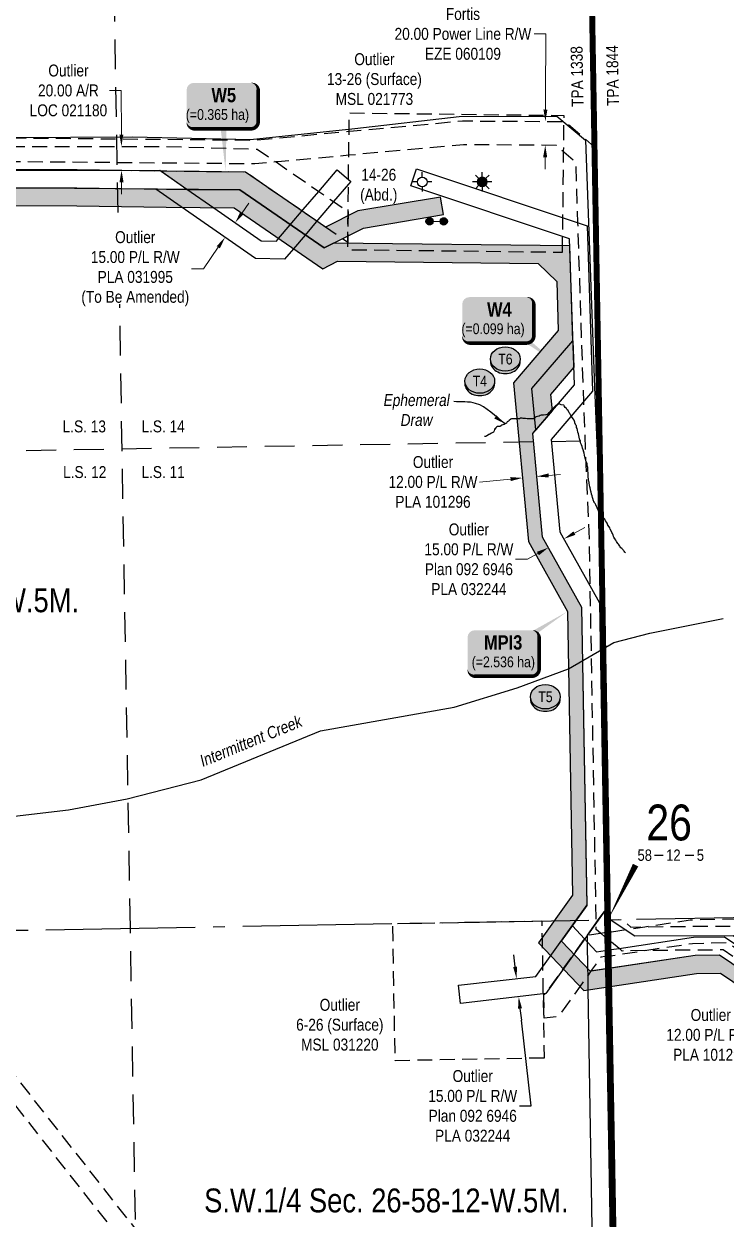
# Model space of a CAD drawing. Extents: x 585085 to 587865, y 5988184 to 5990821.
# Drawn here: x 586347 to 586936, y 5988872 to 5989874 of the extents above; entities that cross this region are included whole.
import ezdxf
from ezdxf.enums import TextEntityAlignment as Align

# ---------------------------------------------------------------- set-up
doc = ezdxf.new("R2010")
doc.units = 0
doc.header["$LTSCALE"] = 5
doc.header["$PDSIZE"] = 0.5
for name, pattern in [('CENTERLINEX3', [5, 2.5, -1, 0.5, -1]), ('foc-ACCESSROAD', [3.75, 2.5, -1.25]), ('foc-FLOWLINE', [3.75, 2.5, -1.25]), ('foc-LSD', [8, 5, -3]), ('foc-QUARTERLINE', [33, 25, -3, 2, -3]), ('foc-TOPO-ephemeral', [6.25, 3.125, -0.625, 0.625, -0.625, 0.625, -0.625])]:
    doc.linetypes.add(name, pattern=pattern)
doc.layers.get('Defpoints').update_dxf_attribs({"color": 9})
for name, color, linetype in [('10', 1, 'Continuous'), ('9', 3, 'Continuous'), ('AS-POWER', 104, 'foc-POWER'), ('AS-SYMBOL', 7, 'Continuous'), ('C-AR', 13, 'foc-ACCESSROAD'), ('C-RW', 13, 'Continuous'), ('C-SYMBOL', 7, 'Continuous'), ('C-WS', 13, 'foc-ACCESSROAD'), ('C-WS-S', 8, 'Continuous'), ('F-AR', 190, 'foc-ACCESSROAD'), ('F-EZE', 190, 'foc-FLOWLINE'), ('F-WS-S', 8, 'Continuous'), ('L-QSEC', 8, 'foc-QUARTERLINE'), ('L-SECLBL', 7, 'Continuous'), ('L-SECTION-LSD', 7, 'foc-LSD'), ('P-BUFFER-H 100m', 191, 'Continuous'), ('P-CROSSINGS', 250, 'Continuous'), ('P-TEMP-BLOCKS', 250, 'Continuous'), ('P-TEMP-H', 41, 'Continuous'), ('P-TEMP_WORKSPACE', 46, 'Continuous'), ('T-CREEK', 160, 'Continuous'), ('T-DRAW', 143, 'foc-TOPO-ephemeral'), ('T-WATER-T', 170, 'Continuous')]:
    doc.layers.add(name, color=color, linetype=linetype)
doc.layers.add('AS-PIPE-AG', color=7, linetype='Continuous', true_color=0x7d00fa)
doc.layers.add('AS-TRAPPER-T', color=7, linetype='Continuous', true_color=0xc26100)
doc.layers.add('AS-TRAPPER BOUNDARY', color=7, linetype='CENTERLINEX3', true_color=0xb85c00, transparency=0.6)
for name, color, linetype, lineweight in [('C-AR-T', 13, 'Continuous', 9), ('C-RW-T', 13, 'Continuous', 9), ('C-WS-T', 13, 'Continuous', 9), ('F-EZE-T', 190, 'Continuous', 9)]:
    doc.layers.add(name, color=color, linetype=linetype, lineweight=lineweight)
doc.styles.add('100L', font='ARIALN.TTF', dxfattribs={"height": 11})
doc.styles.add('175L', font='ARIALN.TTF', dxfattribs={"height": 20})
doc.styles.add('80', font='ARIALN.TTF', dxfattribs={"height": 10})
doc.styles.add('80CG', font='ARIALN.TTF', dxfattribs={"height": 10})
doc.styles.add('80L', font='ARIALN.TTF', dxfattribs={"height": 10})
doc.styles.add('BOLD', font='ARIALNB.TTF')
doc.styles.add('Crossing', font='ARIALN.TTF', dxfattribs={"height": 10})
doc.styles.add('foc-LtypeFont', font='ARIALN.TTF', dxfattribs={"height": 7.35})
doc.styles.add('SIMPLEX', font='ARIALN.TTF')
doc.linetypes.add('foc-POWER', pattern='A,6,-1,["P",foc-LtypeFont,S=0.2,R=0,X=-0.625,Y=-0.75],-1.24,4', length=12.24)
doc.linetypes.add('foc-TOPO-flowdirection-NOLINE', pattern='A,0,[">",foc-LtypeFont,S=0.3,R=0,X=0,Y=-0.945],-20,[">",foc-LtypeFont,S=0.3,R=0,X=0,Y=-0.945],0', length=20)
doc.dimstyles.new('Compass 5 000', dxfattribs={"dimscale": 5, "dimtxt": 9, "dimasz": 2, "dimexe": 0.2, "dimexo": 0.0625, "dimgap": 0.5, "dimtad": 0, "dimtih": 1, "dimtoh": 1, "dimzin": 0, "dimdsep": 46, "dimtxsty": '80CG', "dimcen": 0.1, "dimse1": 1, "dimse2": 1, "dimclrd": 256, "dimclrt": 256, "dimaunit": 1, "dimadec": 4, "dimazin": 0, "dimtfac": 0.06, "dimtofl": 0, "dimtmove": 0, "dimatfit": 1, "dimfxl": 0.2, "dimtolj": 1, "dimtzin": 0, "dimlwd": -1, "dimarcsym": 0})

# ---------------------------------------------------------------- blocks, each defined once
blk = doc.blocks.new('L-SECLBL')
at = {"layer": '9', "color": 7}
for p, q in [((-5.1, -27.8), (-12.3, -27.8)), ((20.7, -27.8), (13.5, -27.8))]:
    blk.add_line(p, q, dxfattribs=at)
at = {"layer": '10', "color": 2, "style": 'SIMPLEX'}
blk.add_attdef('SEC', text='', height=30, dxfattribs=at).set_placement((0, 0), align=Align.MIDDLE)
at = {"layer": '10', "color": 5, "style": '80L'}
blk.add_attdef('TWP', text='', height=9.5, dxfattribs=at).set_placement((-14.4, -27.4), align=Align.MIDDLE_RIGHT)
blk.add_attdef('RGE', text='', height=9.5, dxfattribs=at).set_placement((3.6, -27.4), align=Align.MIDDLE_CENTER)
blk.add_attdef('MER', text='', height=9.5, dxfattribs=at).set_placement((23.2, -27.4), align=Align.MIDDLE_LEFT)
blk = doc.blocks.new('*D375')
at = {"layer": 'C-AR-T', "transparency": 16777216}
for p, q in [((586428.7, 5989818.3), (586418.7, 5989818.3)), ((586428.8, 5989781.4), (586428.7, 5989818.3)), ((586428.9, 5989741.4), (586428.9, 5989731.4))]:
    blk.add_line(p, q, dxfattribs=at)
for points in [[(586430.4, 5989781.4), (586427.1, 5989781.4), (586428.8, 5989771.4)], [(586430.6, 5989741.4), (586427.2, 5989741.4), (586428.9, 5989751.4)]]:
    blk.add_solid(points, dxfattribs=at)
at = {"layer": 'Defpoints', "color": 0, "transparency": 16777216}
for p in [(586407.7, 5989771.4), (586428.8, 5989771.4), (586407.7, 5989751.4)]:
    blk.add_point(p, dxfattribs=at)
at = {"layer": 'C-AR-T', "transparency": 16777216, "insert": (586384.4, 5989818.3), "char_height": 10, "attachment_point": 5, "style": '80CG'}
blk.add_mtext('\\A1;Outlier\\P20.00 A/R\\PLOC 021180', dxfattribs=at)
blk = doc.blocks.new('*D380')
at = {"layer": 'C-RW-T', "transparency": 16777216}
for p, q in [((586529.9, 5989715.8), (586535.6, 5989724)), ((586510, 5989687), (586497.5, 5989668.9)), ((586497.5, 5989668.9), (586487.5, 5989668.9))]:
    blk.add_line(p, q, dxfattribs=at)
for points in [[(586528.5, 5989716.7), (586531.3, 5989714.8), (586524.2, 5989707.5)], [(586508.6, 5989687.9), (586511.3, 5989686), (586515.7, 5989695.2)]]:
    blk.add_solid(points, dxfattribs=at)
at = {"layer": 'Defpoints', "color": 0, "transparency": 16777216}
for p in [(586528.3, 5989704.7), (586515.7, 5989695.2), (586519.7, 5989692.4)]:
    blk.add_point(p, dxfattribs=at)
at = {"layer": 'C-RW-T', "transparency": 16777216, "insert": (586440.4, 5989668.9), "char_height": 10, "attachment_point": 5, "style": '80CG', "bg_fill": 3, "box_fill_scale": 1.1, "bg_fill_color": 256, "bg_fill_true_color": 13158600, "bg_fill_transparency": 0}
blk.add_mtext('\\A1;Outlier\\P15.00 P/L R/W\\PPLA 031995\\P(To Be Amended)', dxfattribs=at)
blk = doc.blocks.new('*D384')
at = {"layer": 'C-RW-T', "transparency": 16777216}
for p, q in [((586995.3, 5989061.6), (587000.9, 5989069.9)), ((586977.3, 5989035.1), (586971.7, 5989026.8)), ((586971.7, 5989026.8), (586961.7, 5989026.8))]:
    blk.add_line(p, q, dxfattribs=at)
for points in [[(586993.9, 5989062.6), (586996.7, 5989060.7), (586989.7, 5989053.3)], [(586976, 5989036), (586978.7, 5989034.2), (586982.9, 5989043.4)]]:
    blk.add_solid(points, dxfattribs=at)
at = {"layer": 'Defpoints', "color": 0, "transparency": 16777216}
for p in [(586982.9, 5989043.4), (587030.3, 5989025.9), (587023.6, 5989015.9)]:
    blk.add_point(p, dxfattribs=at)
at = {"layer": 'C-RW-T', "transparency": 16777216, "insert": (586922.7, 5989026.8), "char_height": 10, "attachment_point": 5, "style": '80CG'}
blk.add_mtext('\\A1;Outlier\\P12.00 P/L R/W\\PPLA 101296', dxfattribs=at)
blk = doc.blocks.new('*D385')
at = {"layer": 'C-RW-T', "transparency": 16777216}
for p, q in [((586786.8, 5989495.7), (586796.8, 5989496.6)), ((586754.9, 5989492.7), (586729, 5989490.2))]:
    blk.add_line(p, q, dxfattribs=at)
for points in [[(586754.8, 5989494.3), (586755.1, 5989491), (586764.9, 5989493.6)], [(586786.7, 5989497.4), (586787, 5989494), (586776.9, 5989494.8)]]:
    blk.add_solid(points, dxfattribs=at)
at = {"layer": 'Defpoints', "color": 0, "transparency": 16777216}
for p in [(586764.9, 5989493.6), (586766.4, 5989477.7), (586778.4, 5989478.8)]:
    blk.add_point(p, dxfattribs=at)
at = {"layer": 'C-RW-T', "transparency": 16777216, "insert": (586689.9, 5989490.2), "char_height": 10, "attachment_point": 5, "style": '80CG'}
blk.add_mtext('\\A1;Outlier\\P12.00 P/L R/W\\PPLA 101296', dxfattribs=at)
blk = doc.blocks.new('*D387')
at = {"layer": 'C-RW-T', "transparency": 16777216}
for p, q in [((586808.4, 5989447.3), (586817.2, 5989452.2)), ((586769.1, 5989425.4), (586759.1, 5989425.4)), ((586777.9, 5989430.3), (586769.1, 5989425.4))]:
    blk.add_line(p, q, dxfattribs=at)
for points in [[(586807.6, 5989448.8), (586809.2, 5989445.9), (586799.7, 5989442.5)], [(586777, 5989431.7), (586778.7, 5989428.8), (586786.6, 5989435.2)]]:
    blk.add_solid(points, dxfattribs=at)
at = {"layer": 'Defpoints', "color": 0, "transparency": 16777216}
for p in [(586786.6, 5989435.2), (586812.5, 5989419.4), (586799.4, 5989412.1)]:
    blk.add_point(p, dxfattribs=at)
at = {"layer": 'C-RW-T', "transparency": 16777216, "insert": (586720, 5989425.4), "char_height": 10, "attachment_point": 5, "style": '80CG'}
blk.add_mtext('\\A1;Outlier\\P15.00 P/L R/W\\PPlan 092 6946\\PPLA 032244', dxfattribs=at)
blk = doc.blocks.new('RISER')
h = blk.add_hatch(color=255)
h.dxf.hatch_style = 1
edge = h.paths.add_edge_path()
edge.add_arc((0, 0), 0.7, 0, 360)
blk.add_hatch(color=13).paths.add_polyline_path([(0.58, -0.15), (-0.58, -0.15, 0.774597)])
at = {"color": 13}
blk.add_line((-0.58, -0.15), (0.58, -0.15), dxfattribs=at)
blk.add_circle((0, 0), 0.6, dxfattribs=at)
blk = doc.blocks.new('GABD')
for p, q in [((-0.81, 0), (-1.62, 0)), ((0, 0.81), (0, 1.62)), ((1.62, 0), (0.81, 0)), ((0, -0.81), (0, -1.62))]:
    blk.add_line(p, q)
blk.add_circle((0, 0), 0.8)
blk = doc.blocks.new('GAS')
h = blk.add_hatch(color=255)
h.dxf.hatch_style = 1
edge = h.paths.add_edge_path()
edge.add_arc((0, 0), 0.9, 0, 360)
for p, q in [((-0.81, 0), (-1.62, 0)), ((-0.57, 0.57), (-1.14, 1.14)), ((0, 0.81), (0, 1.62)), ((0.57, 0.57), (1.14, 1.14)), ((1.62, 0), (0.81, 0)), ((-0.57, -0.57), (-1.14, -1.14)), ((0, -0.81), (0, -1.62)), ((1.14, -1.14), (0.57, -0.57))]:
    blk.add_line(p, q)
blk.add_circle((0, 0), 0.8)
blk = doc.blocks.new('*D406')
at = {"layer": 'C-RW', "transparency": 16777216}
for p, q in [((586758.8, 5989083.9), (586757.6, 5989093.8)), ((586762.8, 5989049), (586764, 5989039.1)), ((586772.3, 5988967.3), (586764, 5989039.1)), ((586762.3, 5988967.3), (586772.3, 5988967.3))]:
    blk.add_line(p, q, dxfattribs=at)
for points in [[(586760.4, 5989084.1), (586757.1, 5989083.7), (586759.9, 5989074)], [(586764.5, 5989049.2), (586761.2, 5989048.8), (586761.7, 5989058.9)]]:
    blk.add_solid(points, dxfattribs=at)
at = {"layer": 'Defpoints', "color": 0, "transparency": 16777216}
for p in [(586751.2, 5989073), (586753, 5989057.9), (586761.7, 5989058.9)]:
    blk.add_point(p, dxfattribs=at)
at = {"layer": 'C-RW', "transparency": 16777216, "insert": (586723.2, 5988967.3), "char_height": 10, "attachment_point": 5, "style": '80CG'}
blk.add_mtext('\\A1;Outlier\\P15.00 P/L R/W\\PPlan 092 6946\\PPLA 032244', dxfattribs=at)
blk = doc.blocks.new('*U460')
at = {"true_color": 0xff8aff}
h = blk.add_hatch(color=211, dxfattribs=at)
edge = h.paths.add_edge_path()
edge.add_line((-24, -20), (24, -20))
edge.add_arc((24, -14), 6, 270, 360)
edge.add_line((30, -14), (30, 12.5))
edge.add_arc((24, 12.5), 6, 0, 90)
edge.add_line((24, 18.5), (-24, 18.5))
edge.add_arc((-24, 12.5), 6, 90, 180)
edge.add_line((-30, 12.5), (-30, -14))
edge.add_arc((-24, -14), 6, 180, 270)
at = {"flags": 128}
blk.add_lwpolyline([(53.8, 34.3, 0, 7.5, 0), (0, 0, 0, 0, 0)], format="xyseb", dxfattribs=at)
at = {"color": 250, "flags": 128}
blk.add_lwpolyline([(-24, -20, 3, 3, 0), (24, -20, 3, 3, 0.414214), (30, -14, 3, 3, 0), (30, 12.5, 3, 0, 0.414214), (24, 18.5, 0, 0, 0), (-24, 18.5, 0, 0, 0.414214), (-30, 12.5, 0, 0, 0), (-30, -14, 0, 3, 0.414214)], format="xyseb", close=True, dxfattribs=at)
at = {"color": 250}
for tag, p, height, style in [('TEMP_AREA_W1_001', (-9.2, 2.2), 12, 'BOLD'), ('ENTER_TEXT_001', (-30.7, -12.5), 9, '80')]:
    blk.add_attdef(tag, p, '', height=height, dxfattribs=dict(at, style=style))
blk = doc.blocks.new('XING3')
h = blk.add_hatch(color=250)
h.dxf.hatch_style = 1
edge = h.paths.add_edge_path()
edge.add_ellipse((0, -2), major_axis=(-12.5, 0), ratio=0.816297, start_angle=0, end_angle=180)
edge.add_line((12.5, -2), (12.5, 0))
edge.add_ellipse((0, 0), major_axis=(-12.5, 0), ratio=0.816297, start_angle=0, end_angle=180, ccw=False)
edge.add_line((-12.5, 0), (-12.5, -2))
at = {"layer": 'P-BUFFER-H 100m'}
h = blk.add_hatch(color=256, dxfattribs=at)
h.dxf.hatch_style = 1
edge = h.paths.add_edge_path()
edge.add_ellipse((0, 0), major_axis=(-12.5, 0), ratio=0.816297, start_angle=0, end_angle=360)
at = {"color": 250}
blk.add_ellipse((0, 0), major_axis=(-12.5, 0), ratio=0.816297, dxfattribs=at)
blk.add_ellipse((0, -2), major_axis=(-12.5, 0), ratio=0.816297, start_param=0, end_param=3.141593, dxfattribs=at)
at = {"color": 250, "style": 'Crossing'}
blk.add_attdef('CROSSING', text='', height=9, dxfattribs=at).set_placement((0.1, 0), align=Align.MIDDLE_CENTER)
at = {"color": 250, "style": 'Crossing', "flags": 1}
for tag, p in [('OWNER', (0.1, -12.5)), ('DESCRIPTION', (0.1, -25.8)), ('LOCATION', (0.1, -39.3)), ('DWG_REF', (0.1, -52.8))]:
    blk.add_attdef(tag, text='', height=9, dxfattribs=at).set_placement(p, align=Align.MIDDLE_CENTER)
blk = doc.blocks.new('*U470')
at = {"true_color": 0xff8aff}
h = blk.add_hatch(color=211, dxfattribs=at)
edge = h.paths.add_edge_path()
edge.add_line((-24, -20), (24, -20))
edge.add_arc((24, -14), 6, 270, 360)
edge.add_line((30, -14), (30, 12.5))
edge.add_arc((24, 12.5), 6, 0, 90)
edge.add_line((24, 18.5), (-24, 18.5))
edge.add_arc((-24, 12.5), 6, 90, 180)
edge.add_line((-30, 12.5), (-30, -14))
edge.add_arc((-24, -14), 6, 180, 270)
at = {"color": 250, "flags": 128}
blk.add_lwpolyline([(-24, -20, 3, 3, 0), (24, -20, 3, 3, 0.414214), (30, -14, 3, 3, 0), (30, 12.5, 3, 0, 0.414214), (24, 18.5, 0, 0, 0), (-24, 18.5, 0, 0, 0.414214), (-30, 12.5, 0, 0, 0), (-30, -14, 0, 3, 0.414214)], format="xyseb", close=True, dxfattribs=at)
at = {"flags": 128}
blk.add_lwpolyline([(2.7, -55.9, 0, 7.5, 0), (0, 0, 0, 0, 0)], format="xyseb", dxfattribs=at)
at = {"color": 250}
for tag, p, height, style in [('TEMP_AREA_W1_001', (-9.2, 2.2), 12, 'BOLD'), ('ENTER_TEXT_001', (-30.7, -12.5), 9, '80')]:
    blk.add_attdef(tag, p, '', height=height, dxfattribs=dict(at, style=style))
blk = doc.blocks.new('*D469')
at = {"layer": 'Defpoints', "color": 0, "transparency": 16777216}
for p in [(586746.6, 5989792.6), (586784.1, 5989792.3), (586746.4, 5989772.6)]:
    blk.add_point(p, dxfattribs=at)
at = {"layer": 'F-EZE-T', "transparency": 16777216}
for p, q in [((586774.6, 5989865.7), (586784.6, 5989865.7)), ((586784.6, 5989865.7), (586784.2, 5989812.3)), ((586784.2, 5989802.3), (586784.2, 5989812.3)), ((586783.9, 5989762.4), (586783.8, 5989752.4))]:
    blk.add_line(p, q, dxfattribs=at)
for points in [[(586782.5, 5989802.4), (586785.8, 5989802.3), (586784.1, 5989792.3)], [(586782.2, 5989762.4), (586785.6, 5989762.4), (586784, 5989772.4)]]:
    blk.add_solid(points, dxfattribs=at)
at = {"layer": 'F-EZE-T', "transparency": 16777216, "insert": (586715, 5989865.7), "char_height": 10, "attachment_point": 5, "style": '80CG'}
blk.add_mtext('\\A1;Fortis\\P20.00 Power Line R/W\\PEZE 060109', dxfattribs=at)
blk = doc.blocks.new('*U473')
at = {"true_color": 0xff8aff}
h = blk.add_hatch(color=211, dxfattribs=at)
edge = h.paths.add_edge_path()
edge.add_line((-24, -20), (24, -20))
edge.add_arc((24, -14), 6, 270, 360)
edge.add_line((30, -14), (30, 12.5))
edge.add_arc((24, 12.5), 6, 0, 90)
edge.add_line((24, 18.5), (-24, 18.5))
edge.add_arc((-24, 12.5), 6, 90, 180)
edge.add_line((-30, 12.5), (-30, -14))
edge.add_arc((-24, -14), 6, 180, 270)
at = {"color": 250, "flags": 128}
blk.add_lwpolyline([(-24, -20, 3, 3, 0), (24, -20, 3, 3, 0.414214), (30, -14, 3, 3, 0), (30, 12.5, 3, 0, 0.414214), (24, 18.5, 0, 0, 0), (-24, 18.5, 0, 0, 0.414214), (-30, 12.5, 0, 0, 0), (-30, -14, 0, 3, 0.414214)], format="xyseb", close=True, dxfattribs=at)
at = {"flags": 128}
blk.add_lwpolyline([(49.4, -37.2, 0, 7.5, 0), (0, 0, 0, 0, 0)], format="xyseb", dxfattribs=at)
at = {"color": 250}
for tag, p, height, style in [('TEMP_AREA_W1_001', (-9.2, 2.2), 12, 'BOLD'), ('ENTER_TEXT_001', (-30.7, -12.5), 9, '80')]:
    blk.add_attdef(tag, p, '', height=height, dxfattribs=dict(at, style=style))

msp = doc.modelspace()

# ---------------------------------------------------------------- hatches: boundary and pattern name
at = {"layer": 'P-TEMP-H'}
h = msp.add_hatch(color=256, dxfattribs=at)
h.dxf.hatch_style = 1
h.paths.add_polyline_path([(586024.106, 5989811.192), (586059.62, 5989792.974), (586094.115, 5989780.731), (586224.247, 5989757.547), (586317.926, 5989721.806), (586391.403, 5989721.715), (586466.372, 5989720.623), (586523.353, 5989720.007), (586597.569, 5989668.954), (586609.897, 5989675.21), (586778.091, 5989673.289), (586793.564, 5989658.131), (586794.883, 5989617.261), (586757.337, 5989573.429), (586769.958, 5989440.285), (586802.643, 5989381.707), (586806.825, 5989144.059), (586778.245, 5989104.038), (586816.266, 5989064.124), (586910.818, 5989078.426), (586930.728, 5989078.647), (587089.352, 5988971.475), (587155.263, 5988972.554), (587155.067, 5988984.547), (587092.981, 5988983.551), (586930.018, 5989093.64), (586909.607, 5989093.413), (586824.41, 5989080.526), (586821.743, 5989080.123), (586797.656, 5989105.409), (586819.01, 5989135.311), (586814.616, 5989384.931), (586781.693, 5989443.937), (586773.461, 5989530.779), (586776.15, 5989533.915), (586772.87, 5989568.506), (586807.195, 5989608.577), (586804.633, 5989687.987), (586606.395, 5989690.251), (586598.736, 5989686.364), (586528.094, 5989734.958), (586320.708, 5989736.804), (586228.271, 5989772.072), (586097.962, 5989795.287), (586065.582, 5989806.766), (586023.827, 5989828.186)])
h = msp.add_hatch(color=256, dxfattribs=at)
h.dxf.hatch_style = 1
h.paths.add_polyline_path([(586462.136, 5989750.677), (586483.63, 5989735.735), (586484.042, 5989735.448), (586528.101, 5989734.965), (586598.74, 5989686.376), (586631.616, 5989703.062), (586698.657, 5989714.258), (586696.187, 5989729.047), (586626.881, 5989717.472), (586599.89, 5989703.778), (586532.822, 5989749.906), (586466.779, 5989750.61)])
h = msp.add_hatch(color=256, dxfattribs=at)
h.dxf.hatch_style = 1
h.paths.add_polyline_path([(586776.15, 5989533.915), (586772.87, 5989568.506), (586807.195, 5989608.577), (586807.912, 5989586.367), (586788.397, 5989563.585), (586789.711, 5989549.732)])

# ---------------------------------------------------------------- linework, layer by layer
at = {"layer": 'AS-PIPE-AG', "flags": 128}
msp.add_lwpolyline([(586687.026, 5989708.673), (586688.89, 5989708.702), (586697.217, 5989708.619), (586698.934, 5989708.627)], dxfattribs=at)
at = {"layer": 'AS-POWER'}
msp.add_lwpolyline([(585937.055, 5990182.613), (585959.129, 5990177.005), (586013.379, 5990183.735), (586002.903, 5990105.211), (585999.678, 5990001.716), (585999.211, 5989905.199), (586018.33, 5989876.191), (586104.944, 5989835.901), (586222.811, 5989814.949), (586333.878, 5989779.036), (586438.048, 5989779.398), (586536.881, 5989777.175), (586624.415, 5989786.535), (586711.92, 5989796.553), (586793.788, 5989796.91), (586817.741, 5989776.544), (586825.339, 5989569.786), (586830.017, 5989456.237), (586835.793, 5989125.298), (586859.09, 5989109.973), (586941.382, 5989110.239), (587085.883, 5989009.84), (587099.263, 5988898.501)], dxfattribs=at)
at = {"layer": 'AS-TRAPPER BOUNDARY', "const_width": 4.998, "flags": 128}
msp.add_lwpolyline([(586852.757, 5988199.403), (586850.633, 5988319.462), (586822.519, 5989926.619), (586820.632, 5990026.557)], dxfattribs=at)
at = {"layer": 'C-AR', "flags": 128}
for points in [[(586618.794, 5989716.759), (586618.503, 5989690.989), (586599.89, 5989703.778), (586592.579, 5989708.796), (586580.148, 5989717.348), (586532.822, 5989749.906), (586462.334, 5989750.671), (586391.645, 5989751.701), (586323.491, 5989751.818), (586232.29, 5989786.573), (586101.828, 5989809.824), (586072.336, 5989820.085), (586023.675, 5989837.46), (586023.151, 5989869.375), (586082.597, 5989848.383), (586130.244, 5989831.438), (586168.151, 5989817.957), (586238.315, 5989805.446), (586327.765, 5989771.281), (586461.147, 5989771.486), (586542.637, 5989769.234), (586558.379, 5989758.388), (586594.141, 5989733.746), (586606.564, 5989725.185), (586618.794, 5989716.759)], [(586942.594, 5989124.235), (587081.662, 5989030.444), (587082.959, 5989020.98), (587084.85, 5989007.178), (587085.305, 5989003.852), (587059.273, 5989021.409), (586936.722, 5989104.061), (586907.314, 5989103.269), (586869.232, 5989097.557), (586837.108, 5989092.629), (586834.17, 5989092.442), (586830.644, 5989091.92), (586822.581, 5989080.695), (586819.883, 5989076.939), (586813.267, 5989067.73), (586794.871, 5989042.12), (586783.216, 5989040.854), (586782.733, 5989058.792), (586782.675, 5989060.939), (586783.988, 5989061.082), (586799.281, 5989082.452), (586808.085, 5989094.754), (586817.007, 5989107.221), (586819.333, 5989110.473), (586830.425, 5989112.115), (586833.816, 5989112.618), (586836.755, 5989112.815), (586867.388, 5989117.49), (586905.504, 5989123.237), (586942.594, 5989124.235)]]:
    msp.add_lwpolyline(points, close=True, dxfattribs=at)
at = {"layer": 'C-RW'}
for points in [[(586023.827, 5989828.193), (586065.588, 5989806.777), (586097.936, 5989795.343), (586228.244, 5989772.101), (586320.716, 5989736.83), (586391.524, 5989736.708), (586466.586, 5989735.64), (586528.101, 5989734.965), (586598.74, 5989686.376), (586631.616, 5989703.062), (586698.657, 5989714.258), (586696.187, 5989729.047), (586626.881, 5989717.472), (586599.89, 5989703.778), (586532.822, 5989749.906), (586466.779, 5989750.61), (586391.645, 5989751.701), (586323.491, 5989751.818), (586232.267, 5989786.613), (586101.776, 5989809.888), (586071.534, 5989820.578), (586023.53, 5989846.07)], [(586711.21, 5989068.592), (586775.992, 5989075.684), (586819.03, 5989135.825), (586814.606, 5989384.963), (586781.692, 5989443.937), (586773.465, 5989530.767), (586808.37, 5989571.549), (586804.409, 5989694.098), (586671.443, 5989738.509), (586676.195, 5989752.736), (586819.064, 5989705.018), (586823.55, 5989566.217), (586788.998, 5989525.847), (586796.328, 5989448.492), (586829.538, 5989388.988), (586833.897, 5989130.765), (586784.471, 5989061.576), (586712.85, 5989053.258)], [(586653.394, 5988315.822), (586642.731, 5988315.625), (586703.033, 5988488.798), (586792.507, 5988573.817), (586826.07, 5988699.253), (586819.998, 5989065.145), (586819.883, 5989076.939), (586819.793, 5989082.442), (586819.43, 5989104.611), (586819.333, 5989110.473), (586826.683, 5989120.704), (586828.458, 5989123.176), (586833.507, 5989130.204), (586833.629, 5989123.268), (586833.816, 5989112.618), (586833.947, 5989109.153), (586834.08, 5989097.6), (586834.17, 5989092.442), (586834.379, 5989082.442), (586834.654, 5989067.3), (586841.111, 5988697.408), (586805.911, 5988565.852), (586708.091, 5988472.905), (586653.394, 5988315.822)]]:
    msp.add_lwpolyline(points, close=True, dxfattribs=at)
for points in [[(586324.036, 5989751.321), (586460.985, 5989751.477), (586483.63, 5989735.735), (586506.184, 5989720.056), (586546.048, 5989692.343), (586546.048, 5989692.343), (586558.653, 5989692.158), (586560.456, 5989694.271), (586570.233, 5989705.728), (586581.107, 5989718.471), (586594.141, 5989733.746), (586609.547, 5989751.799), (586619.099, 5989743.648), (586620.962, 5989742.058), (586619.056, 5989739.823), (586606.564, 5989725.185), (586593.531, 5989709.911), (586582.662, 5989697.174), (586572.886, 5989685.718), (586565.488, 5989677.048), (586541.245, 5989677.406), (586478.733, 5989720.862), (586457.553, 5989735.586), (586320.708, 5989736.804)], [(587092.981, 5988983.551), (586930.018, 5989093.64), (586909.607, 5989093.413), (586821.743, 5989080.123), (586797.656, 5989105.409), (586806.801, 5989118.215), (586817.006, 5989107.22), (586819.43, 5989104.611), (586819.43, 5989104.611), (586826.938, 5989096.529), (586834.08, 5989097.6), (586837.014, 5989098.04), (586845.94, 5989099.373), (586908.248, 5989108.726), (586934.338, 5989108.971), (587084.85, 5989007.178)]]:
    msp.add_lwpolyline(points, dxfattribs=at)
at = {"layer": 'C-RW', "flags": 128}
for points in [[(587092.981, 5988983.551), (586930.018, 5989093.64), (586909.607, 5989093.413), (586824.41, 5989080.526), (586821.743, 5989080.123), (586797.656, 5989105.409), (586819.01, 5989135.311), (586814.616, 5989384.931), (586781.693, 5989443.937), (586773.461, 5989530.779), (586776.15, 5989533.915), (586772.87, 5989568.506), (586807.195, 5989608.577), (586804.633, 5989687.987), (586606.395, 5989690.251), (586598.736, 5989686.364), (586528.094, 5989734.958), (586320.708, 5989736.804)], [(586317.926, 5989721.806), (586391.403, 5989721.715), (586466.372, 5989720.623), (586523.353, 5989720.007), (586597.569, 5989668.954), (586609.897, 5989675.21), (586778.091, 5989673.289), (586793.564, 5989658.131), (586794.883, 5989617.261), (586757.337, 5989573.429), (586769.958, 5989440.285), (586802.643, 5989381.707), (586806.825, 5989144.059), (586778.245, 5989104.038), (586816.266, 5989064.124), (586910.818, 5989078.426), (586930.728, 5989078.647), (587089.352, 5988971.475)]]:
    msp.add_lwpolyline(points, dxfattribs=at)
at = {"layer": 'C-WS', "flags": 128}
for points in [[(586798.212, 5989687.566), (586798.154, 5989682.573), (586748.194, 5989683.144), (586618.431, 5989684.653), (586618.488, 5989689.651), (586618.522, 5989692.692), (586618.794, 5989716.759), (586619.056, 5989739.823), (586619.099, 5989743.648), (586619.33, 5989763.998), (586619.557, 5989784.086), (586619.732, 5989799.503), (586749.531, 5989797.993), (586799.476, 5989797.422), (586799.416, 5989792.24), (586799.128, 5989767.142), (586798.488, 5989711.53), (586798.306, 5989695.772), (586798.212, 5989687.566)], [(586783.076, 5989007.456), (586658.209, 5989005.235), (586656.165, 5989120.112), (586781.031, 5989122.333), (586781.25, 5989110.033), (586781.291, 5989107.751), (586781.391, 5989102.125), (586781.438, 5989099.495), (586781.69, 5989085.348), (586781.719, 5989083.712), (586782.105, 5989061.987), (586782.144, 5989059.838), (586782.463, 5989041.897), (586782.501, 5989039.769), (586783.076, 5989007.456)]]:
    msp.add_lwpolyline(points, close=True, dxfattribs=at)
at = {"layer": 'F-AR', "flags": 128}
msp.add_lwpolyline([(586703.033, 5988488.798), (586642.731, 5988315.625), (586626.738, 5988315.33), (586628.559, 5988320.574), (586696.105, 5988514.537), (586226.272, 5989112.454), (586245.094, 5989112.788), (586712.977, 5988517.354), (586703.033, 5988488.798)], close=True, dxfattribs=at)
at = {"layer": 'F-EZE', "flags": 128}
msp.add_lwpolyline([(586336.432, 5989778.587), (586539.797, 5989776.742), (586619.557, 5989784.086), (586620.029, 5989784.13), (586714.579, 5989792.835), (586799.416, 5989792.24), (586800.014, 5989792.236), (586800.69, 5989792.231), (586825.242, 5989770.951), (586829.546, 5989524.97), (586836.571, 5989123.321), (586848.041, 5989123.523), (586855.661, 5989117.203), (586867.388, 5989117.49), (586939.235, 5989118.087), (587082.959, 5989020.98), (587091.927, 5989014.921), (587093.325, 5989004.477), (587093.771, 5989001.144), (587095.988, 5988984.58), (587096.11, 5988983.671), (587097.714, 5988971.689), (587107.367, 5988899.586), (587088.872, 5988897.11), (587087.562, 5988896.935), (587076.401, 5988980.297), (587074.266, 5988996.25), (587073.827, 5988999.525), (587073.643, 5989000.898), (587073.311, 5989003.383), (587070.691, 5989005.112), (586933.214, 5989098.04), (586869.232, 5989097.557), (586848.576, 5989097.147), (586846.458, 5989098.893), (586845.941, 5989099.349), (586836.86, 5989106.808), (586833.947, 5989109.153), (586830.958, 5989111.676), (586830.425, 5989112.115), (586826.781, 5989115.12), (586826.711, 5989119.083), (586826.683, 5989120.704), (586826.64, 5989123.143), (586823.883, 5989280.183), (586821.666, 5989402.328), (586820.938, 5989442.438), (586816.431, 5989551.539), (586816.299, 5989555.589), (586816.252, 5989557.056), (586811.385, 5989707.032), (586809.732, 5989757.952), (586799.58, 5989766.75), (586799.128, 5989767.142), (586793.174, 5989772.302), (586715.427, 5989772.846), (586619.687, 5989764.031), (586619.33, 5989763.998), (586559.942, 5989758.531), (586558.379, 5989758.388), (586540.623, 5989756.752), (586334.357, 5989758.626), (586308.15, 5989763.886), (586223.658, 5989794.265), (586135.73, 5989809.733), (586105.299, 5989816.546), (586023.424, 5989852.588), (586023.145, 5989869.528), (586022.956, 5989881.019), (586029.206, 5989871.907), (586076.937, 5989850.877), (586082.597, 5989848.383), (586111.57, 5989835.619), (586130.244, 5989831.438), (586138.039, 5989829.693), (586139.639, 5989829.269), (586228.808, 5989813.646), (586313.525, 5989783.185), (586336.432, 5989778.587)], close=True, dxfattribs=at)
at = {"layer": 'L-QSEC'}
for p, q in [((586850.633, 5988319.465), (586822.519, 5989926.619)), ((586035.637, 5989109.076), (587638.729, 5989137.587))]:
    msp.add_line(p, q, dxfattribs=at)
at = {"layer": 'L-SECLBL', "flags": 128}
msp.add_lwpolyline([(586836.571, 5989123.321, 0, 4.998, 0), (586859.702, 5989169.134, 0, 0, 0)], format="xyseb", dxfattribs=at)
at = {"layer": 'L-SECTION-LSD'}
for p, q in [((586436.31, 5989116.202), (586422.473, 5989920.02)), ((586029.032, 5989511.249), (586829.545, 5989524.97)), ((586450.152, 5988312.099), (586436.31, 5989116.202))]:
    msp.add_line(p, q, dxfattribs=at)
at = {"layer": 'P-TEMP_WORKSPACE'}
for points in [[(586462.136, 5989750.677), (586483.63, 5989735.735), (586484.042, 5989735.448), (586528.101, 5989734.965), (586598.74, 5989686.376), (586631.616, 5989703.062), (586698.657, 5989714.258), (586696.187, 5989729.047), (586626.881, 5989717.472), (586599.89, 5989703.778), (586532.822, 5989749.906), (586466.779, 5989750.61)], [(586776.15, 5989533.915), (586772.87, 5989568.506), (586807.195, 5989608.577), (586807.912, 5989586.367), (586788.397, 5989563.585), (586789.711, 5989549.732)]]:
    msp.add_lwpolyline(points, close=True, dxfattribs=at)
at = {"layer": 'T-CREEK', "flags": 128}
msp.add_lwpolyline([(585922.835, 5988789.885), (585943.474, 5988810.522), (585956.477, 5988836.523), (585971.481, 5988880.526), (585989.484, 5988904.528), (586033.491, 5988941.533), (586061.495, 5988974.534), (586081.499, 5988994.536), (586117.504, 5989021.539), (586140.507, 5989041.542), (586165.513, 5989085.545), (586220.523, 5989160.551), (586246.527, 5989183.553), (586334.537, 5989209.559), (586384.542, 5989215.562), (586433.547, 5989224.566), (586495.554, 5989240.57), (586595.566, 5989281.578), (586707.578, 5989301.585), (586760.584, 5989317.589), (586803.589, 5989333.592), (586841.594, 5989355.595), (586871.597, 5989363.597), (586933.064, 5989375.894)], dxfattribs=at)
at = {"layer": 'T-CREEK', "linetype": 'foc-TOPO-flowdirection-NOLINE', "flags": 128}
msp.add_lwpolyline([(585922.835, 5988789.885), (585943.474, 5988810.522), (585956.477, 5988836.523), (585971.481, 5988880.526), (585989.484, 5988904.528), (586033.491, 5988941.533), (586061.495, 5988974.534), (586081.499, 5988994.536), (586117.504, 5989021.539), (586140.507, 5989041.542), (586165.513, 5989085.545), (586220.523, 5989160.551), (586246.527, 5989183.553), (586334.537, 5989209.559), (586384.542, 5989215.562), (586433.547, 5989224.566), (586495.554, 5989240.57), (586595.566, 5989281.578), (586707.578, 5989301.585), (586760.584, 5989317.589), (586803.589, 5989333.592), (586841.594, 5989355.595), (586871.597, 5989363.597), (586933.064, 5989375.894)], dxfattribs=at)
at = {"layer": 'T-DRAW', "linetype": 'foc-TOPO-flowdirection-NOLINE', "flags": 128}
msp.add_lwpolyline([(586851.284, 5989430.962), (586850.763, 5989431.528), (586850.241, 5989432.097), (586849.54, 5989432.663), (586849.192, 5989433.238), (586848.665, 5989433.812), (586848.139, 5989434.582), (586847.431, 5989435.155), (586846.9, 5989435.931), (586846.545, 5989436.515), (586845.832, 5989437.292), (586845.295, 5989438.076), (586844.756, 5989438.663), (586844.216, 5989439.452), (586843.673, 5989440.243), (586843.127, 5989441.442), (586842.396, 5989442.644), (586841.846, 5989443.448), (586841.291, 5989444.461), (586840.914, 5989445.894), (586840.354, 5989446.918), (586839.791, 5989447.947), (586839.413, 5989448.775), (586838.464, 5989450.65), (586838.074, 5989451.913), (586837.503, 5989452.754), (586836.548, 5989454.019), (586835.766, 5989455.728), (586835.185, 5989456.583), (586834.597, 5989457.661), (586834.204, 5989458.309), (586833.811, 5989458.959), (586833.416, 5989459.612), (586832.636, 5989460.48), (586831.466, 5989461.566), (586831.256, 5989462.23), (586830.656, 5989463.112), (586830.055, 5989463.998), (586829.65, 5989464.665), (586828.844, 5989465.78), (586828.235, 5989466.677), (586827.816, 5989467.581), (586827.589, 5989468.493), (586826.964, 5989469.631), (586826.327, 5989471.007), (586825.695, 5989472.158), (586825.276, 5989472.851), (586824.845, 5989473.78), (586824.422, 5989474.478), (586823.944, 5989476.363), (586823.704, 5989477.311), (586823.242, 5989478.738), (586822.789, 5989479.934), (586822.778, 5989480.175), (586822.509, 5989481.625), (586822.263, 5989482.595), (586822.003, 5989483.815), (586821.529, 5989485.284), (586821.479, 5989486.274), (586821.203, 5989487.763), (586820.736, 5989489.007), (586820.684, 5989490.013), (586820.455, 5989490.514), (586820.159, 5989492.284), (586820.132, 5989492.794), (586820.052, 5989494.329), (586819.97, 5989495.874), (586819.916, 5989496.91), (586819.847, 5989498.212), (586819.792, 5989499.258), (586819.723, 5989500.572), (586819.626, 5989502.424), (586819.125, 5989504.015), (586819.053, 5989505.356), (586818.801, 5989506.16), (586818.068, 5989508.044), (586818.038, 5989508.589), (586817.253, 5989511.317), (586816.962, 5989512.695), (586816.654, 5989514.36), (586816.393, 5989515.195), (586815.637, 5989517.151), (586815.124, 5989518.558), (586814.823, 5989519.977), (586814.305, 5989521.401), (586813.549, 5989523.118), (586813.241, 5989524.564), (586812.695, 5989526.307), (586812.382, 5989527.771), (586812.068, 5989529.244), (586811.771, 5989530.428), (586811.233, 5989531.913), (586811.114, 5989533.716), (586810.812, 5989534.921), (586810.307, 5989535.823), (586810.204, 5989537.348), (586809.717, 5989537.952), (586808.919, 5989539.786), (586808.876, 5989540.404), (586808.093, 5989541.944), (586807.329, 5989543.18), (586806.061, 5989545.043), (586805.538, 5989545.982), (586804.509, 5989547.551), (586804.005, 5989548.18), (586803.17, 5989550.088), (586802.433, 5989550.719), (586801.668, 5989551.674), (586800.67, 5989552.629), (586799.871, 5989553.917), (586799.585, 5989554.565), (586797.252, 5989554.849), (586795.778, 5989555.807), (586792.903, 5989554.44), (586788.321, 5989549.81), (586787.741, 5989548.835), (586786.707, 5989547.856), (586786.095, 5989547.206), (586785.677, 5989546.88), (586784.804, 5989546.545), (586782.571, 5989546.186), (586781.664, 5989546.169), (586780.529, 5989546.148), (586779.661, 5989545.814), (586778.794, 5989545.481), (586777.475, 5989545.14), (586776.384, 5989544.803), (586774.7, 5989543.825), (586774.108, 5989543.185), (586773.431, 5989543.172), (586772.077, 5989543.147), (586771.399, 5989543.134), (586770.722, 5989543.122), (586768.917, 5989543.088), (586767.516, 5989543.376), (586767.29, 5989543.372), (586765.484, 5989543.338), (586764.532, 5989543.635), (586763.854, 5989543.622), (586763.176, 5989543.609), (586762.322, 5989543.278), (586760.742, 5989543.249), (586759.838, 5989543.232), (586759.387, 5989543.224), (586757.806, 5989543.194), (586757.354, 5989543.185), (586755.773, 5989543.156), (586755.15, 5989542.83), (586753.735, 5989541.863), (586753.17, 5989541.227), (586752.156, 5989540.584), (586751.425, 5989539.638), (586750.417, 5989538.999), (586749.635, 5989538.366), (586748.573, 5989538.037), (586747.737, 5989537.714), (586746.901, 5989537.39), (586746.349, 5989536.765), (586744.787, 5989536.736), (586743.894, 5989536.719), (586743.123, 5989536.091), (586742.576, 5989535.469), (586741.487, 5989534.229), (586741.067, 5989533.008), (586740.587, 5989532.093), (586739.986, 5989531.78), (586739.006, 5989531.16), (586737.65, 5989530.234), (586736.832, 5989529.92), (586734.889, 5989528.69), (586733.855, 5989528.373), (586733.197, 5989528.36)], dxfattribs=at)
at = {"layer": 'T-DRAW', "flags": 128}
msp.add_lwpolyline([(586851.284, 5989430.962), (586850.763, 5989431.528), (586850.241, 5989432.097), (586849.54, 5989432.663), (586849.192, 5989433.238), (586848.665, 5989433.812), (586848.139, 5989434.582), (586847.431, 5989435.155), (586846.9, 5989435.931), (586846.545, 5989436.515), (586845.832, 5989437.292), (586845.295, 5989438.076), (586844.756, 5989438.663), (586844.216, 5989439.452), (586843.673, 5989440.243), (586843.127, 5989441.442), (586842.396, 5989442.644), (586841.846, 5989443.448), (586841.291, 5989444.461), (586840.914, 5989445.894), (586840.354, 5989446.918), (586839.791, 5989447.947), (586839.413, 5989448.775), (586838.464, 5989450.65), (586838.074, 5989451.913), (586837.503, 5989452.754), (586836.548, 5989454.019), (586835.766, 5989455.728), (586835.185, 5989456.583), (586834.597, 5989457.661), (586834.204, 5989458.309), (586833.811, 5989458.959), (586833.416, 5989459.612), (586832.636, 5989460.48), (586831.466, 5989461.566), (586831.256, 5989462.23), (586830.656, 5989463.112), (586830.055, 5989463.998), (586829.65, 5989464.665), (586828.844, 5989465.78), (586828.235, 5989466.677), (586827.816, 5989467.581), (586827.589, 5989468.493), (586826.964, 5989469.631), (586826.327, 5989471.007), (586825.695, 5989472.158), (586825.276, 5989472.851), (586824.845, 5989473.78), (586824.422, 5989474.478), (586823.944, 5989476.363), (586823.704, 5989477.311), (586823.242, 5989478.738), (586822.789, 5989479.934), (586822.778, 5989480.175), (586822.509, 5989481.625), (586822.263, 5989482.595), (586822.003, 5989483.815), (586821.529, 5989485.284), (586821.479, 5989486.274), (586821.203, 5989487.763), (586820.736, 5989489.007), (586820.684, 5989490.013), (586820.455, 5989490.514), (586820.159, 5989492.284), (586820.132, 5989492.794), (586820.052, 5989494.329), (586819.97, 5989495.874), (586819.916, 5989496.91), (586819.847, 5989498.212), (586819.792, 5989499.258), (586819.723, 5989500.572), (586819.626, 5989502.424), (586819.125, 5989504.015), (586819.053, 5989505.356), (586818.801, 5989506.16), (586818.068, 5989508.044), (586818.038, 5989508.589), (586817.253, 5989511.317), (586816.962, 5989512.695), (586816.654, 5989514.36), (586816.393, 5989515.195), (586815.637, 5989517.151), (586815.124, 5989518.558), (586814.823, 5989519.977), (586814.305, 5989521.401), (586813.549, 5989523.118), (586813.241, 5989524.564), (586812.695, 5989526.307), (586812.382, 5989527.771), (586812.068, 5989529.244), (586811.771, 5989530.428), (586811.233, 5989531.913), (586811.114, 5989533.716), (586810.812, 5989534.921), (586810.307, 5989535.823), (586810.204, 5989537.348), (586809.717, 5989537.952), (586808.919, 5989539.786), (586808.876, 5989540.404), (586808.093, 5989541.944), (586807.329, 5989543.18), (586806.061, 5989545.043), (586805.538, 5989545.982), (586804.509, 5989547.551), (586804.005, 5989548.18), (586803.17, 5989550.088), (586802.433, 5989550.719), (586801.668, 5989551.674), (586800.67, 5989552.629), (586799.871, 5989553.917), (586799.585, 5989554.565), (586797.252, 5989554.849), (586795.778, 5989555.807), (586792.903, 5989554.44), (586788.321, 5989549.81), (586787.741, 5989548.835), (586786.707, 5989547.856), (586786.095, 5989547.206), (586785.677, 5989546.88), (586784.804, 5989546.545), (586782.571, 5989546.186), (586781.664, 5989546.169), (586780.529, 5989546.148), (586779.661, 5989545.814), (586778.794, 5989545.481), (586777.475, 5989545.14), (586776.384, 5989544.803), (586774.7, 5989543.825), (586774.108, 5989543.185), (586773.431, 5989543.172), (586772.077, 5989543.147), (586771.399, 5989543.134), (586770.722, 5989543.122), (586768.917, 5989543.088), (586767.516, 5989543.376), (586767.29, 5989543.372), (586765.484, 5989543.338), (586764.532, 5989543.635), (586763.854, 5989543.622), (586763.176, 5989543.609), (586762.322, 5989543.278), (586760.742, 5989543.249), (586759.838, 5989543.232), (586759.387, 5989543.224), (586757.806, 5989543.194), (586757.354, 5989543.185), (586755.773, 5989543.156), (586755.15, 5989542.83), (586753.735, 5989541.863), (586753.17, 5989541.227), (586752.156, 5989540.584), (586751.425, 5989539.638), (586750.417, 5989538.999), (586749.635, 5989538.366), (586748.573, 5989538.037), (586747.737, 5989537.714), (586746.901, 5989537.39), (586746.349, 5989536.765), (586744.787, 5989536.736), (586743.894, 5989536.719), (586743.123, 5989536.091), (586742.576, 5989535.469), (586741.487, 5989534.229), (586741.067, 5989533.008), (586740.587, 5989532.093), (586739.986, 5989531.78), (586739.006, 5989531.16), (586737.65, 5989530.234), (586736.832, 5989529.92), (586734.889, 5989528.69), (586733.855, 5989528.373), (586733.197, 5989528.36)], dxfattribs=at)

# ---------------------------------------------------------------- block references
at = {"layer": 'AS-SYMBOL', "color": 3, "xscale": 4.99775360000002, "yscale": 4.99775360000002, "zscale": 4.99775360000002}
for p in [(586687.032, 5989708.678), (586698.934, 5989708.627)]:
    msp.add_blockref('RISER', p, dxfattribs=at)
at = {"layer": 'C-WS-S', "xscale": 4.997753600000016, "yscale": 4.997753600000016, "zscale": 4.997753600000016}
msp.add_blockref('GAS', (586731.173, 5989741.691), dxfattribs=at)
at = {"layer": 'F-WS-S', "xscale": 4.997753600000016, "yscale": 4.997753600000016, "zscale": 4.997753600000016}
msp.add_blockref('GABD', (586680.943, 5989741.641), dxfattribs=at)
at = {"layer": 'L-SECLBL', "xscale": 0.999551, "yscale": 0.999551, "zscale": 0.999551}
msp.add_blockref('L-SECLBL', (586887.798, 5989204.854), dxfattribs=at).add_auto_attribs({'SEC': '26', 'TWP': '58', 'RGE': '12', 'MER': '5'})
at = {"layer": 'P-CROSSINGS', "xscale": 0.999551, "yscale": 0.999551, "zscale": 0.999551}
for p, values in [((586750.51, 5989593.241), {'CROSSING': 'T6'}), ((586729.104, 5989574.752), {'CROSSING': 'T4'}), ((586784.058, 5989310.226), {'CROSSING': 'T5'})]:
    msp.add_blockref('XING3', p, dxfattribs=at).add_auto_attribs(values)
at = {"layer": 'P-TEMP-BLOCKS'}
for name, p, values in [('*U470', (586513.446, 5989806.207), {'TEMP_AREA_W1_001': 'W5', 'ENTER_TEXT_001': '(=0.365 ha)'}), ('*U473', (586744.415, 5989626.64), {'TEMP_AREA_W1_001': 'W4', 'ENTER_TEXT_001': '(=0.099 ha)'})]:
    msp.add_blockref(name, p, dxfattribs=at).add_auto_attribs(values)
ref = msp.add_blockref('*U460', (586748.881, 5989347.425), dxfattribs=at)
ref.add_attrib('TEMP_AREA_W1_001', 'MPI3', (586732.641, 5989349.772), dxfattribs={"layer": '0', "color": 250, "height": 12, "style": 'BOLD'})
ref.add_attrib('ENTER_TEXT_001', '(=2.536 ha)', (586722.372, 5989334.955), dxfattribs={"layer": '0', "color": 250, "height": 9, "style": '80'})

# ---------------------------------------------------------------- texts
at = {"layer": 'AS-TRAPPER-T', "style": '80L'}
for s, p in [('TPA 1338', (586816.109, 5989804.686)), ('TPA 1844', (586845.803, 5989805.421))]:
    msp.add_text(s, height=9.9897, rotation=91.002164, dxfattribs=at).set_placement(p)
at = {"layer": 'C-SYMBOL', "color": 3, "style": '175L'}
for s, p in [('N.W.1/4 Sec. 26-58-12-W.5M.', (586239.963, 5989375.067)), ('S.W.1/4 Sec. 26-58-12-W.5M.', (586650.851, 5988872.112))]:
    msp.add_text(s, height=19.99101, dxfattribs=at).set_placement(p, align=Align.BOTTOM_CENTER)
at = {"layer": 'C-WS-T', "attachment_point": 5, "style": '80CG'}
for s, insert, char_height, width in [('\\A1;Outlier\\P13-26 (Surface)\\PMSL 021773', (586640.82, 5989827.821), 9.99551, 78.95946), ('\\A1;14-26\\P(Abd.)', (586644.453, 5989737.887), 9.9955, 30.58421), ('\\A1;Outlier\\P6-26 (Surface)\\PMSL 031220', (586611.821, 5989035.307), 9.99551, 78.95946)]:
    msp.add_mtext(s, dxfattribs=dict(at, insert=insert, char_height=char_height, width=width))
at = {"layer": 'T-WATER-T', "insert": (586644.756, 5989563.823), "char_height": 9.99551, "attachment_point": 1, "style": '100L'}
msp.add_mtext_dynamic_manual_height_columns('\\pi3.78191;{\\fArial Narrow|b0|i1|c0|p34;Ephemeral \\P\\pi18.04222;Draw}', width=62.8664, gutter_width=54.975, heights=[0], dxfattribs=at)
at = {"layer": 'T-WATER-T', "insert": (586488.711, 5989258.697), "char_height": 9.99551, "attachment_point": 1, "rotation": 22.2951, "style": '100L'}
msp.add_mtext_dynamic_manual_height_columns('\\pi4.91193;{\\fArial Narrow|b0|i1|c0|p34;Intermittent Creek}', width=100.88801, gutter_width=54.975, heights=[0], dxfattribs=at)

# ---------------------------------------------------------------- dimensions: what is measured, and where the dimension line sits
at = {"layer": 'C-AR-T'}
dim = msp.add_linear_dim(base=(586428.81, 5989771.423), p1=(586407.733, 5989751.374), p2=(586407.675, 5989771.362), angle=90.16625, text='Outlier\\P20.00 A/R\\PLOC 021180', dimstyle='Compass 5 000', dxfattribs=at)
dim.commit()
dim.dimension.update_dxf_attribs({"geometry": '*D375', "text_midpoint": (586384.383, 5989818.269), "dimtype": 161})
at = {"layer": 'C-RW', "color": 1}
dim = msp.add_linear_dim(base=(586761.658, 5989058.926), p1=(586751.236, 5989072.974), p2=(586752.984, 5989057.919), angle=276.624122, text='Outlier\\P15.00 P/L R/W\\PPlan 092 6946\\PPLA 032244', dimstyle='Compass 5 000', override={"dimtmove": 1}, dxfattribs=at)
dim.commit()
dim.dimension.update_dxf_attribs({"geometry": '*D406', "text_midpoint": (586751.434, 5988967.308), "dimtype": 161})
at = {"layer": 'C-RW-T'}
for base, p1, p2, angle, text, picture, middle in [((586764.902, 5989493.62), (586778.385, 5989478.839), (586766.411, 5989477.704), 185.415273, 'Outlier\\P12.00 P/L R/W\\PPLA 101296', '*D385', (586689.927, 5989490.218)), ((586786.593, 5989435.155), (586812.54, 5989419.443), (586799.439, 5989412.133), 209.159844, 'Outlier\\P15.00 P/L R/W\\PPlan 092 6946\\PPLA 032244', '*D387', (586720.042, 5989425.411)), ((586982.939, 5989043.371), (587030.303, 5989025.893), (587023.566, 5989015.922), 235.955537, 'Outlier\\P12.00 P/L R/W\\PPLA 101296', '*D384', (586922.657, 5989026.799))]:
    dim = msp.add_linear_dim(base=base, p1=p1, p2=p2, angle=angle, text=text, dimstyle='Compass 5 000', dxfattribs=at)
    dim.commit()
    dim.dimension.update_dxf_attribs({"geometry": picture, "text_midpoint": middle, "dimtype": 161})
at = {"layer": 'F-EZE-T'}
dim = msp.add_linear_dim(base=(586784.107, 5989792.347), p1=(586746.444, 5989772.629), p2=(586746.584, 5989792.611), angle=89.597928, text='Fortis\\P20.00 Power Line R/W\\PEZE 060109', dimstyle='Compass 5 000', override={"dimtmove": 1}, dxfattribs=at)
dim.commit()
dim.dimension.update_dxf_attribs({"geometry": '*D469', "text_midpoint": (586765.083, 5989865.695), "dimtype": 161})

# ---------------------------------------------------------------- leaders
at = {"layer": 'T-WATER-T', "path_type": 1}
msp.add_leader([(586750.46, 5989539.026), (586725.657, 5989556.12), (586707.29, 5989557.588)], dimstyle='Compass 5 000', override={"dimgap": 0.5, "dimtad": 0}, dxfattribs=at)

# ---------------------------------------------------------------- next in the draw order: texts
at = {"layer": 'L-SECTION-LSD', "attachment_point": 1, "style": '100L', "bg_fill": 3, "box_fill_scale": 1.5, "bg_fill_color": 256, "bg_fill_transparency": 0}
for s, width, insert, char_height in [('\\pi1.88794;L.S. 13', 36.81768, (586377.662, 5989541.795), 9.99551), ('L.S. 14', 36.98159, (586445.591, 5989541.795), 9.9955), ('\\pi2.22669;L.S. 12', 37.09506, (586377.662, 5989503.527), 9.99551), ('L.S. 11', 36.43313, (586445.591, 5989503.527), 9.9955)]:
    msp.add_mtext_dynamic_manual_height_columns(s, width=width, gutter_width=54.975, heights=[0], dxfattribs=dict(at, insert=insert, char_height=char_height))

# ---------------------------------------------------------------- next in the draw order: linework, layer by layer
at = {"layer": 'P-TEMP_WORKSPACE'}
for points in [[(587092.981, 5988983.551), (586930.018, 5989093.64), (586909.607, 5989093.413), (586824.41, 5989080.526), (586821.743, 5989080.123), (586797.656, 5989105.409), (586819.01, 5989135.311), (586814.616, 5989384.931), (586781.693, 5989443.937), (586773.461, 5989530.779), (586776.15, 5989533.915), (586772.87, 5989568.506), (586807.195, 5989608.577), (586804.633, 5989687.987), (586606.395, 5989690.251), (586598.736, 5989686.364), (586528.094, 5989734.958), (586320.708, 5989736.804)], [(586317.926, 5989721.806), (586391.403, 5989721.715), (586466.372, 5989720.623), (586523.353, 5989720.007), (586597.569, 5989668.954), (586609.897, 5989675.21), (586778.091, 5989673.289), (586793.564, 5989658.131), (586794.883, 5989617.261), (586757.337, 5989573.429), (586769.958, 5989440.285), (586802.643, 5989381.707), (586806.825, 5989144.059), (586778.245, 5989104.038), (586816.266, 5989064.124), (586910.818, 5989078.426), (586930.728, 5989078.647), (587089.352, 5988971.475)]]:
    msp.add_lwpolyline(points, dxfattribs=at)

# ---------------------------------------------------------------- next in the draw order: dimensions: what is measured, and where the dimension line sits
at = {"layer": 'C-RW-T'}
dim = msp.add_linear_dim(base=(586515.654, 5989695.204), p1=(586528.284, 5989704.708), p2=(586519.735, 5989692.375), angle=235.272634, text='Outlier\\P15.00 P/L R/W\\PPLA 031995\\P(To Be Amended)', dimstyle='Compass 5 000', override={"dimtfill": 1}, dxfattribs=at)
dim.commit()
dim.dimension.update_dxf_attribs({"geometry": '*D380', "text_midpoint": (586440.438, 5989668.945), "dimtype": 161})

doc.saveas('drawing.dxf')
